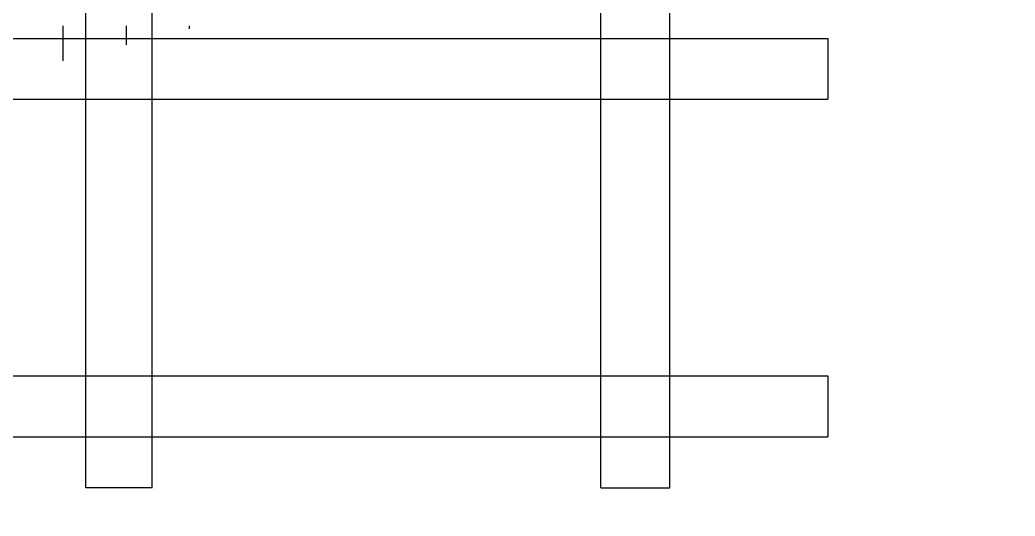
# Model space of a CAD drawing. Header units: centimetres. Extents: x -56693 to 5284, y -24690 to 2923.
# Drawn here: x 3499.7 to 3736.1, y 1877.2 to 1994.9 of the extents above; entities that cross this region are included whole.
import ezdxf

# ---------------------------------------------------------------- set-up
doc = ezdxf.new("R2010")
doc.units = ezdxf.units.CM
doc.layers.add('A绿-1', color=94, linetype='Continuous')
doc.layers.add('廊架', color=7, linetype='Continuous', lineweight=30)

# ---------------------------------------------------------------- blocks, each defined once
blk = doc.blocks.new('2')
at = {"layer": '廊架', "color": 210, "linetype": 'Continuous', "lineweight": 25}
for p, q in [((3515.35, 1883.87), (3515.35, 2006.81)), ((3531.11, 1883.87), (3531.11, 2006.81)), ((3637.68, 1883.87), (3637.68, 2006.81)), ((3654.06, 1883.87), (3654.06, 2006.81)), ((3691.63, 1990.53), (3691.63, 1976.11)), ((3371.63, 1976.11), (3691.63, 1976.11)), ((3371.63, 1910.44), (3691.63, 1910.44)), ((3691.63, 1910.44), (3691.63, 1895.98)), ((3371.63, 1895.98), (3691.63, 1895.98))]:
    blk.add_line(p, q, dxfattribs=at)
blk = doc.blocks.new('5')
at = {"layer": '廊架', "color": 210, "linetype": 'Continuous', "lineweight": 25}
for p, q in [((3371.63, 1990.53), (3691.63, 1990.53)), ((3531.11, 1883.87), (3515.35, 1883.87)), ((3637.68, 1883.87), (3654.06, 1883.87))]:
    blk.add_line(p, q, dxfattribs=at)
at = {"layer": 'A绿-1', "color": 4, "linetype": 'Continuous', "lineweight": 20}
blk.add_blockref('2', (0, 0), dxfattribs=at)

msp = doc.modelspace()

# ---------------------------------------------------------------- hatches: boundary and pattern name
at = {"layer": 'A绿-1', "linetype": 'Continuous', "lineweight": 25}
h = msp.add_hatch(dxfattribs=at)
h.set_pattern_fill('ACAD_ISO04W100', color=4, scale=3, angle=90, style=0)
edge = h.paths.add_edge_path()
edge.add_line((3371.634, 1950.238), (3371.634, 1997.177))
edge.add_line((3371.634, 1870.436), (3371.634, 1950.436))
edge.add_line((3371.634, 1997.583), (4042.278, 1997.583))
edge.add_line((4042.278, 1870.436), (3371.634, 1870.436))
edge.add_line((4371.634, 1870.436), (4042.278, 1870.436))
edge.add_line((4371.634, 2168.444), (4371.634, 1870.436))
edge.add_line((4218.822, 2165.568), (4371.634, 2165.568))
edge.add_line((4042.278, 1997.583), (4217.234, 2164.056))

# ---------------------------------------------------------------- block references
at = {"layer": 'A绿-1', "color": 0, "linetype": 'Continuous', "lineweight": 20}
msp.add_blockref('5', (0.016, 0), dxfattribs=at)

doc.saveas('drawing.dxf')
